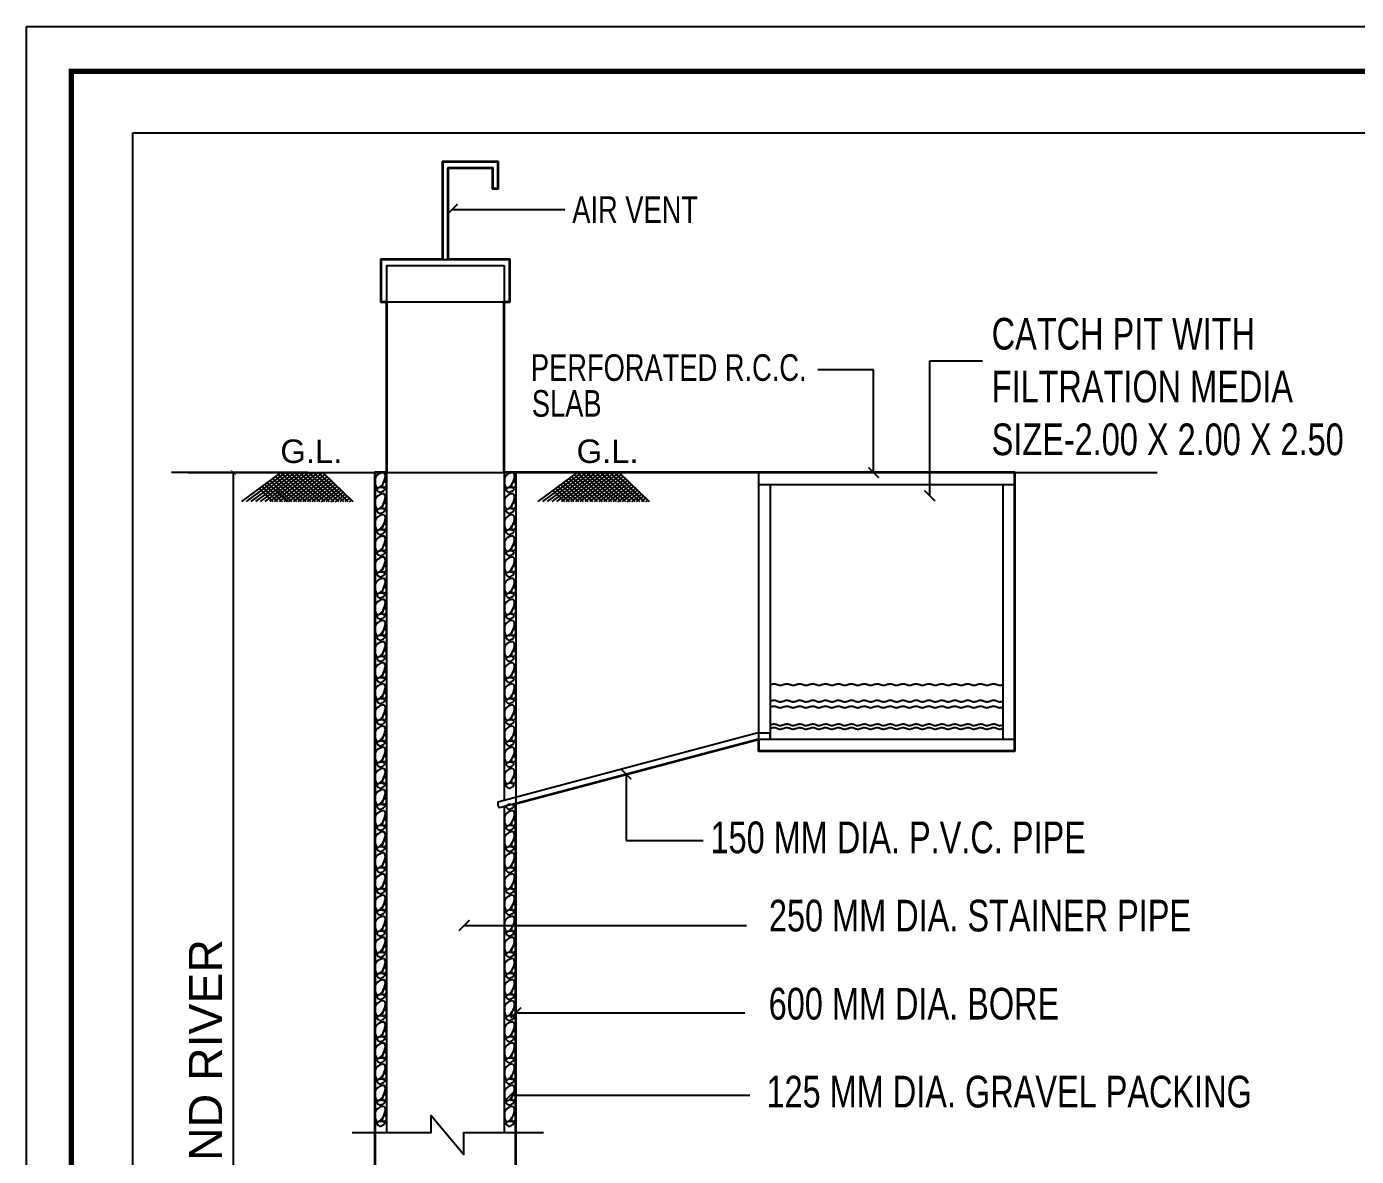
# Model space of a CAD drawing. Header units: millimetres. Extents: x 49 to 419, y 19 to 121.
# Drawn here: x 59.3 to 65.79, y 98.57 to 104.09 of the extents above; entities that cross this region are included whole.
import ezdxf

# ---------------------------------------------------------------- set-up
doc = ezdxf.new("R2010")
doc.units = ezdxf.units.MM
doc.header["$MEASUREMENT"] = 0
doc.layers.add('A_BUILT UP', color=1, linetype='Continuous', lineweight=35)
doc.layers.add('A_SHEET AREA TABLE-1', color=7, linetype='Continuous')
doc.styles.add('1', font='arial.ttf')
doc.styles.add('Dinesh', font='swisscl.ttf')
doc.styles.add('ROMANS', font='SIMPLEX.shx')
doc.dimstyles.new('LESS', dxfattribs={"dimtxt": 0.1, "dimasz": 0.1, "dimexe": 0.1, "dimexo": 0.1, "dimgap": 0.1, "dimtad": 1, "dimzin": 0, "dimdsep": 46, "dimtxsty": 'ROMANS', "dimblk": 'OBLIQUE', "dimcen": 0.09, "dimadec": 0, "dimazin": 0, "dimtfac": 1, "dimtofl": 0, "dimtmove": 0, "dimatfit": 3, "dimldrblk": 'ARCHTICK', "dimfxl": 0.23, "dimfxlon": 1, "dimtolj": 1, "dimtzin": 0, "dimarcsym": 0})

# ---------------------------------------------------------------- blocks, each defined once
blk = doc.blocks.new('_ArchTick')
at = {"const_width": 0.15}
blk.add_lwpolyline([(-0.5, -0.5), (0.5, 0.5)], dxfattribs=at)
blk = doc.blocks.new('A$C7bad7b0f')
at = {"layer": 'A_BUILT UP'}
blk.add_lwpolyline([(3.626, -19.525), (3.626, -6.354), (5.924, -5.744), (5.924, -5.855), (8.353, -5.855), (8.353, -3.22), (3.515, -3.22), (3.515, -1.601), (3.571, -1.601), (3.571, -1.201), (2.987, -1.201), (2.987, -0.331), (3.404, -0.331), (3.404, -0.527), (3.46, -0.527), (3.46, -0.275), (2.931, -0.275), (2.931, -1.201), (2.347, -1.201), (2.347, -1.601), (2.403, -1.601), (2.403, -3.22), (2.292, -3.22), (2.292, -19.525)], dxfattribs=at)
at = {"layer": 'A_SHEET AREA TABLE-1'}
for p, q in [((2.931, -1.201), (2.931, -0.275)), ((2.931, -0.275), (3.46, -0.275)), ((2.987, -1.201), (2.987, -0.331)), ((2.987, -0.331), (3.404, -0.331)), ((3.404, -0.331), (3.404, -0.527)), ((3.46, -0.275), (3.46, -0.527)), ((3.46, -0.527), (3.404, -0.527)), ((2.347, -1.201), (2.347, -1.601)), ((2.347, -1.201), (3.571, -1.201)), ((2.403, -1.256), (2.403, -9.472)), ((2.403, -1.256), (3.515, -1.256)), ((3.515, -1.256), (3.515, -6.325)), ((3.571, -1.201), (3.571, -1.601)), ((2.347, -1.601), (3.571, -1.601)), ((1.659, -3.22), (0.364, -3.22)), ((0.52, -3.22), (9.7, -3.22)), ((0.954, -20.147), (0.954, -3.22)), ((1.4, -3.22), (1.028, -3.493)), ((1.444, -3.22), (1.072, -3.493)), ((1.489, -3.22), (1.117, -3.493)), ((1.533, -3.22), (1.161, -3.493)), ((1.578, -3.22), (1.206, -3.493)), ((1.622, -3.22), (1.25, -3.493)), ((1.667, -3.22), (1.295, -3.493)), ((1.711, -3.22), (1.339, -3.493)), ((1.349, -3.257), (1.592, -3.493)), ((1.375, -3.238), (1.637, -3.493)), ((1.756, -3.22), (1.384, -3.493)), ((1.4, -3.22), (1.681, -3.493)), ((1.8, -3.22), (1.428, -3.493)), ((1.444, -3.22), (1.726, -3.493)), ((1.819, -3.238), (1.473, -3.493)), ((1.489, -3.22), (1.77, -3.493)), ((1.839, -3.257), (1.517, -3.493)), ((1.533, -3.22), (1.815, -3.493)), ((1.578, -3.22), (1.859, -3.493)), ((1.622, -3.22), (1.904, -3.493)), ((1.667, -3.22), (1.948, -3.493)), ((1.711, -3.22), (1.993, -3.493)), ((1.756, -3.22), (2.037, -3.493)), ((1.8, -3.22), (2.082, -3.493)), ((2.292, -3.22), (2.292, -9.472)), ((3.626, -3.22), (3.626, -6.296)), ((4.206, -3.22), (3.834, -3.493)), ((4.25, -3.22), (3.878, -3.493)), ((4.295, -3.22), (3.923, -3.493)), ((4.339, -3.22), (3.967, -3.493)), ((4.384, -3.22), (4.012, -3.493)), ((4.428, -3.22), (4.056, -3.493)), ((4.473, -3.22), (4.101, -3.493)), ((4.517, -3.22), (4.145, -3.493)), ((4.155, -3.257), (4.398, -3.493)), ((4.18, -3.238), (4.443, -3.493)), ((4.562, -3.22), (4.19, -3.493)), ((4.206, -3.22), (4.487, -3.493)), ((4.606, -3.22), (4.234, -3.493)), ((4.25, -3.22), (4.532, -3.493)), ((4.625, -3.238), (4.279, -3.493)), ((4.295, -3.22), (4.576, -3.493)), ((4.644, -3.257), (4.323, -3.493)), ((4.339, -3.22), (4.621, -3.493)), ((4.384, -3.22), (4.665, -3.493)), ((4.428, -3.22), (4.71, -3.493)), ((4.473, -3.22), (4.754, -3.493)), ((4.517, -3.22), (4.799, -3.493)), ((4.562, -3.22), (4.843, -3.493)), ((4.606, -3.22), (4.888, -3.493)), ((5.924, -3.22), (5.924, -5.855)), ((5.924, -3.22), (5.924, -3.331)), ((8.353, -5.855), (8.353, -3.22)), ((1.197, -3.369), (1.326, -3.493)), ((1.223, -3.35), (1.37, -3.493)), ((1.248, -3.331), (1.415, -3.493)), ((1.273, -3.313), (1.459, -3.493)), ((1.299, -3.294), (1.503, -3.493)), ((1.324, -3.275), (1.548, -3.493)), ((1.361, -3.387), (1.47, -3.493)), ((1.858, -3.275), (1.562, -3.493)), ((1.877, -3.294), (1.606, -3.493)), ((1.896, -3.313), (1.651, -3.493)), ((1.915, -3.331), (1.695, -3.494)), ((1.934, -3.35), (1.74, -3.493)), ((1.954, -3.369), (1.782, -3.495)), ((1.973, -3.387), (1.828, -3.494)), ((3.978, -3.387), (4.087, -3.493)), ((4.003, -3.369), (4.131, -3.493)), ((4.028, -3.35), (4.176, -3.493)), ((4.054, -3.331), (4.22, -3.493)), ((4.079, -3.313), (4.265, -3.493)), ((4.104, -3.294), (4.309, -3.493)), ((4.13, -3.275), (4.354, -3.493)), ((4.664, -3.275), (4.368, -3.493)), ((4.683, -3.294), (4.412, -3.493)), ((4.702, -3.313), (4.457, -3.493)), ((4.721, -3.331), (4.501, -3.494)), ((4.74, -3.35), (4.546, -3.493)), ((4.76, -3.369), (4.588, -3.495)), ((4.779, -3.387), (4.633, -3.494)), ((5.924, -3.331), (8.353, -3.331)), ((6.036, -3.331), (6.036, -5.744)), ((8.242, -5.744), (8.242, -3.331)), ((1.992, -3.406), (1.871, -3.495)), ((2.011, -3.425), (1.916, -3.495)), ((2.03, -3.443), (1.961, -3.494)), ((2.05, -3.462), (2.006, -3.494)), ((2.069, -3.48), (2.048, -3.496)), ((4.798, -3.406), (4.677, -3.495)), ((4.817, -3.425), (4.722, -3.495)), ((4.836, -3.443), (4.766, -3.494)), ((4.855, -3.462), (4.812, -3.494)), ((4.875, -3.48), (4.854, -3.496)), ((5.91, -5.69), (3.457, -6.341)), ((5.924, -5.744), (3.472, -6.395)), ((5.924, -5.688), (5.91, -5.69)), ((6.036, -5.688), (5.924, -5.688)), ((5.924, -5.744), (8.353, -5.744)), ((5.924, -5.744), (6.036, -5.744)), ((6.036, -5.744), (6.036, -5.688)), ((5.924, -5.855), (8.353, -5.855)), ((3.515, -6.383), (3.515, -9.472)), ((3.626, -6.354), (3.626, -9.472))]:
    blk.add_line(p, q, dxfattribs=at)
blk.add_lwpolyline([(0, 0), (11.871, 0), (11.871, -20.645), (0, -20.645)], close=True, dxfattribs=at)
for points in [[(2.292, -3.22), (2.403, -3.22), (2.403, -1.601), (2.347, -1.601), (2.347, -1.201), (2.931, -1.201), (2.931, -0.275), (3.46, -0.275), (3.46, -0.527), (3.404, -0.527), (3.404, -0.331), (2.987, -0.331), (2.987, -1.201), (3.571, -1.201), (3.571, -1.601), (3.515, -1.601), (3.515, -3.22), (3.626, -3.22), (3.626, -6.354)], [(2.292, -3.22), (2.292, -19.525), (2.959, -20.147), (3.626, -19.525)], [(3.626, -19.525), (3.626, -6.354), (5.924, -5.744), (5.924, -5.855), (8.353, -5.855), (8.353, -3.22)], [(2.077, -9.472), (2.826, -9.472), (2.826, -9.31), (3.134, -9.68), (3.134, -9.472), (3.887, -9.472)]]:
    blk.add_lwpolyline(points, dxfattribs=at)
blk.add_arc((3.51, -6.356), 0.0546, 164.2689, 225.4535, dxfattribs=at)
for points, start_tangent, end_tangent in [([(2.322, -3.238), (2.378, -3.222), (2.384, -3.29), (2.311, -3.361), (2.294, -3.307), (2.322, -3.238)], (0.817766, 0.575551), (0.940414, 0.340032)), ([(3.545, -3.238), (3.601, -3.222), (3.608, -3.29), (3.534, -3.361), (3.518, -3.307), (3.545, -3.238)], (0.817766, 0.575551), (0.940414, 0.340032)), ([(2.331, -3.402), (2.31, -3.382), (2.338, -3.362), (2.387, -3.377), (2.367, -3.397), (2.331, -3.402)], (-0.902797, 0.430067), (-0.757779, 0.652511)), ([(2.395, -3.352), (2.367, -3.361), (2.367, -3.326), (2.396, -3.302), (2.401, -3.325), (2.395, -3.352)], (-0.867839, -0.496845), (-0.968007, -0.250923)), ([(3.554, -3.402), (3.533, -3.382), (3.561, -3.362), (3.61, -3.377), (3.59, -3.397), (3.554, -3.402)], (-0.902797, 0.430067), (-0.757779, 0.652511)), ([(3.618, -3.352), (3.59, -3.361), (3.59, -3.326), (3.619, -3.302), (3.625, -3.325), (3.618, -3.352)], (-0.867839, -0.496845), (-0.968007, -0.250923)), ([(2.322, -3.439), (2.378, -3.422), (2.384, -3.49), (2.311, -3.561), (2.294, -3.507), (2.322, -3.439)], (0.817766, 0.575551), (0.940414, 0.340032)), ([(2.395, -3.552), (2.367, -3.561), (2.367, -3.527), (2.396, -3.502), (2.401, -3.525), (2.395, -3.552)], (-0.867839, -0.496845), (-0.968007, -0.250923)), ([(3.545, -3.439), (3.601, -3.422), (3.608, -3.49), (3.534, -3.561), (3.518, -3.507), (3.545, -3.439)], (0.817766, 0.575551), (0.940414, 0.340032)), ([(3.618, -3.552), (3.59, -3.561), (3.59, -3.527), (3.619, -3.502), (3.625, -3.525), (3.618, -3.552)], (-0.867839, -0.496845), (-0.968007, -0.250923)), ([(2.322, -3.639), (2.378, -3.622), (2.384, -3.691), (2.311, -3.761), (2.294, -3.707), (2.322, -3.639)], (0.817766, 0.575551), (0.940414, 0.340032)), ([(2.331, -3.602), (2.31, -3.582), (2.338, -3.562), (2.387, -3.577), (2.367, -3.597), (2.331, -3.602)], (-0.902797, 0.430067), (-0.757779, 0.652511)), ([(3.545, -3.639), (3.601, -3.622), (3.608, -3.691), (3.534, -3.761), (3.518, -3.707), (3.545, -3.639)], (0.817766, 0.575551), (0.940414, 0.340032)), ([(3.554, -3.602), (3.533, -3.582), (3.561, -3.562), (3.61, -3.577), (3.59, -3.597), (3.554, -3.602)], (-0.902797, 0.430067), (-0.757779, 0.652511)), ([(2.331, -3.802), (2.31, -3.782), (2.338, -3.762), (2.387, -3.777), (2.367, -3.797), (2.331, -3.802)], (-0.902797, 0.430067), (-0.757779, 0.652511)), ([(2.395, -3.752), (2.367, -3.761), (2.367, -3.727), (2.396, -3.702), (2.401, -3.725), (2.395, -3.752)], (-0.867839, -0.496845), (-0.968007, -0.250923)), ([(3.554, -3.802), (3.533, -3.782), (3.561, -3.762), (3.61, -3.777), (3.59, -3.797), (3.554, -3.802)], (-0.902797, 0.430067), (-0.757779, 0.652511)), ([(3.618, -3.752), (3.59, -3.761), (3.59, -3.727), (3.619, -3.702), (3.625, -3.725), (3.618, -3.752)], (-0.867839, -0.496845), (-0.968007, -0.250923)), ([(2.322, -3.839), (2.378, -3.822), (2.384, -3.891), (2.311, -3.962), (2.294, -3.907), (2.322, -3.839)], (0.817766, 0.575551), (0.940414, 0.340032)), ([(2.395, -3.952), (2.367, -3.962), (2.367, -3.927), (2.396, -3.902), (2.401, -3.926), (2.395, -3.952)], (-0.867839, -0.496845), (-0.968007, -0.250923)), ([(3.545, -3.839), (3.601, -3.822), (3.608, -3.891), (3.534, -3.962), (3.518, -3.907), (3.545, -3.839)], (0.817766, 0.575551), (0.940414, 0.340032)), ([(3.618, -3.952), (3.59, -3.962), (3.59, -3.927), (3.619, -3.902), (3.625, -3.926), (3.618, -3.952)], (-0.867839, -0.496845), (-0.968007, -0.250923)), ([(2.322, -4.039), (2.378, -4.022), (2.384, -4.091), (2.311, -4.162), (2.294, -4.107), (2.322, -4.039)], (0.817766, 0.575551), (0.940414, 0.340032)), ([(2.331, -4.002), (2.31, -3.982), (2.338, -3.963), (2.387, -3.977), (2.367, -3.998), (2.331, -4.002)], (-0.902797, 0.430067), (-0.757779, 0.652511)), ([(3.545, -4.039), (3.601, -4.022), (3.608, -4.091), (3.534, -4.162), (3.518, -4.107), (3.545, -4.039)], (0.817766, 0.575551), (0.940414, 0.340032)), ([(3.554, -4.002), (3.533, -3.982), (3.561, -3.963), (3.61, -3.977), (3.59, -3.998), (3.554, -4.002)], (-0.902797, 0.430067), (-0.757779, 0.652511)), ([(2.395, -4.152), (2.367, -4.162), (2.367, -4.127), (2.396, -4.103), (2.401, -4.126), (2.395, -4.152)], (-0.867839, -0.496845), (-0.968007, -0.250923)), ([(3.618, -4.152), (3.59, -4.162), (3.59, -4.127), (3.619, -4.103), (3.625, -4.126), (3.618, -4.152)], (-0.867839, -0.496845), (-0.968007, -0.250923)), ([(2.322, -4.24), (2.378, -4.223), (2.384, -4.291), (2.311, -4.362), (2.294, -4.308), (2.322, -4.24)], (0.817766, 0.575551), (0.940414, 0.340032)), ([(2.331, -4.203), (2.31, -4.182), (2.338, -4.163), (2.387, -4.177), (2.367, -4.198), (2.331, -4.203)], (-0.902797, 0.430067), (-0.757779, 0.652511)), ([(3.545, -4.24), (3.601, -4.223), (3.608, -4.291), (3.534, -4.362), (3.518, -4.308), (3.545, -4.24)], (0.817766, 0.575551), (0.940414, 0.340032)), ([(3.554, -4.203), (3.533, -4.182), (3.561, -4.163), (3.61, -4.177), (3.59, -4.198), (3.554, -4.203)], (-0.902797, 0.430067), (-0.757779, 0.652511)), ([(2.331, -4.403), (2.31, -4.383), (2.338, -4.363), (2.387, -4.378), (2.367, -4.398), (2.331, -4.403)], (-0.902797, 0.430067), (-0.757779, 0.652511)), ([(2.395, -4.353), (2.367, -4.362), (2.367, -4.328), (2.396, -4.303), (2.401, -4.326), (2.395, -4.353)], (-0.867839, -0.496845), (-0.968007, -0.250923)), ([(3.554, -4.403), (3.533, -4.383), (3.561, -4.363), (3.61, -4.378), (3.59, -4.398), (3.554, -4.403)], (-0.902797, 0.430067), (-0.757779, 0.652511)), ([(3.618, -4.353), (3.59, -4.362), (3.59, -4.328), (3.619, -4.303), (3.625, -4.326), (3.618, -4.353)], (-0.867839, -0.496845), (-0.968007, -0.250923)), ([(2.322, -4.44), (2.378, -4.423), (2.384, -4.491), (2.311, -4.562), (2.294, -4.508), (2.322, -4.44)], (0.817766, 0.575551), (0.940414, 0.340032)), ([(2.395, -4.553), (2.367, -4.562), (2.367, -4.528), (2.396, -4.503), (2.401, -4.526), (2.395, -4.553)], (-0.867839, -0.496845), (-0.968007, -0.250923)), ([(3.545, -4.44), (3.601, -4.423), (3.608, -4.491), (3.534, -4.562), (3.518, -4.508), (3.545, -4.44)], (0.817766, 0.575551), (0.940414, 0.340032)), ([(3.618, -4.553), (3.59, -4.562), (3.59, -4.528), (3.619, -4.503), (3.625, -4.526), (3.618, -4.553)], (-0.867839, -0.496845), (-0.968007, -0.250923)), ([(2.322, -4.64), (2.378, -4.623), (2.384, -4.692), (2.311, -4.763), (2.294, -4.708), (2.322, -4.64)], (0.817766, 0.575551), (0.940414, 0.340032)), ([(2.331, -4.603), (2.31, -4.583), (2.338, -4.563), (2.387, -4.578), (2.367, -4.598), (2.331, -4.603)], (-0.902797, 0.430067), (-0.757779, 0.652511)), ([(3.545, -4.64), (3.601, -4.623), (3.608, -4.692), (3.534, -4.763), (3.518, -4.708), (3.545, -4.64)], (0.817766, 0.575551), (0.940414, 0.340032)), ([(3.554, -4.603), (3.533, -4.583), (3.561, -4.563), (3.61, -4.578), (3.59, -4.598), (3.554, -4.603)], (-0.902797, 0.430067), (-0.757779, 0.652511)), ([(2.331, -4.803), (2.31, -4.783), (2.338, -4.763), (2.387, -4.778), (2.367, -4.799), (2.331, -4.803)], (-0.902797, 0.430067), (-0.757779, 0.652511)), ([(2.395, -4.753), (2.367, -4.762), (2.367, -4.728), (2.396, -4.703), (2.401, -4.726), (2.395, -4.753)], (-0.867839, -0.496845), (-0.968007, -0.250923)), ([(3.554, -4.803), (3.533, -4.783), (3.561, -4.763), (3.61, -4.778), (3.59, -4.799), (3.554, -4.803)], (-0.902797, 0.430067), (-0.757779, 0.652511)), ([(3.618, -4.753), (3.59, -4.762), (3.59, -4.728), (3.619, -4.703), (3.625, -4.726), (3.618, -4.753)], (-0.867839, -0.496845), (-0.968007, -0.250923)), ([(2.322, -4.84), (2.378, -4.823), (2.384, -4.892), (2.311, -4.963), (2.294, -4.908), (2.322, -4.84)], (0.817766, 0.575551), (0.940414, 0.340032)), ([(2.395, -4.953), (2.367, -4.963), (2.367, -4.928), (2.396, -4.903), (2.401, -4.927), (2.395, -4.953)], (-0.867839, -0.496845), (-0.968007, -0.250923)), ([(3.545, -4.84), (3.601, -4.823), (3.608, -4.892), (3.534, -4.963), (3.518, -4.908), (3.545, -4.84)], (0.817766, 0.575551), (0.940414, 0.340032)), ([(3.618, -4.953), (3.59, -4.963), (3.59, -4.928), (3.619, -4.903), (3.625, -4.927), (3.618, -4.953)], (-0.867839, -0.496845), (-0.968007, -0.250923)), ([(2.322, -5.04), (2.378, -5.024), (2.384, -5.092), (2.311, -5.163), (2.294, -5.108), (2.322, -5.04)], (0.817766, 0.575551), (0.940414, 0.340032)), ([(2.331, -5.003), (2.31, -4.983), (2.338, -4.964), (2.387, -4.978), (2.367, -4.999), (2.331, -5.003)], (-0.902797, 0.430067), (-0.757779, 0.652511)), ([(3.545, -5.04), (3.601, -5.024), (3.608, -5.092), (3.534, -5.163), (3.518, -5.108), (3.545, -5.04)], (0.817766, 0.575551), (0.940414, 0.340032)), ([(3.554, -5.003), (3.533, -4.983), (3.561, -4.964), (3.61, -4.978), (3.59, -4.999), (3.554, -5.003)], (-0.902797, 0.430067), (-0.757779, 0.652511)), ([(2.331, -5.204), (2.31, -5.184), (2.338, -5.164), (2.387, -5.178), (2.367, -5.199), (2.331, -5.204)], (-0.902797, 0.430067), (-0.757779, 0.652511)), ([(2.395, -5.153), (2.367, -5.163), (2.367, -5.128), (2.396, -5.104), (2.401, -5.127), (2.395, -5.153)], (-0.867839, -0.496845), (-0.968007, -0.250923)), ([(3.554, -5.204), (3.533, -5.184), (3.561, -5.164), (3.61, -5.178), (3.59, -5.199), (3.554, -5.204)], (-0.902797, 0.430067), (-0.757779, 0.652511)), ([(3.618, -5.153), (3.59, -5.163), (3.59, -5.128), (3.619, -5.104), (3.625, -5.127), (3.618, -5.153)], (-0.867839, -0.496845), (-0.968007, -0.250923)), ([(2.322, -5.241), (2.378, -5.224), (2.384, -5.292), (2.311, -5.363), (2.294, -5.309), (2.322, -5.241)], (0.817766, 0.575551), (0.940414, 0.340032)), ([(3.545, -5.241), (3.601, -5.224), (3.608, -5.292), (3.534, -5.363), (3.518, -5.309), (3.545, -5.241)], (0.817766, 0.575551), (0.940414, 0.340032)), ([(2.331, -5.404), (2.31, -5.384), (2.338, -5.364), (2.387, -5.379), (2.367, -5.399), (2.331, -5.404)], (-0.902797, 0.430067), (-0.757779, 0.652511)), ([(2.395, -5.354), (2.367, -5.363), (2.367, -5.329), (2.396, -5.304), (2.401, -5.327), (2.395, -5.354)], (-0.867839, -0.496845), (-0.968007, -0.250923)), ([(3.554, -5.404), (3.533, -5.384), (3.561, -5.364), (3.61, -5.379), (3.59, -5.399), (3.554, -5.404)], (-0.902797, 0.430067), (-0.757779, 0.652511)), ([(3.618, -5.354), (3.59, -5.363), (3.59, -5.329), (3.619, -5.304), (3.625, -5.327), (3.618, -5.354)], (-0.867839, -0.496845), (-0.968007, -0.250923)), ([(2.322, -5.441), (2.378, -5.424), (2.384, -5.493), (2.311, -5.563), (2.294, -5.509), (2.322, -5.441)], (0.817766, 0.575551), (0.940414, 0.340032)), ([(2.395, -5.554), (2.367, -5.563), (2.367, -5.529), (2.396, -5.504), (2.401, -5.527), (2.395, -5.554)], (-0.867839, -0.496845), (-0.968007, -0.250923)), ([(3.545, -5.441), (3.601, -5.424), (3.608, -5.493), (3.534, -5.563), (3.518, -5.509), (3.545, -5.441)], (0.817766, 0.575551), (0.940414, 0.340032)), ([(3.618, -5.554), (3.59, -5.563), (3.59, -5.529), (3.619, -5.504), (3.625, -5.527), (3.618, -5.554)], (-0.867839, -0.496845), (-0.968007, -0.250923)), ([(2.322, -5.641), (2.378, -5.624), (2.384, -5.693), (2.311, -5.764), (2.294, -5.709), (2.322, -5.641)], (0.817766, 0.575551), (0.940414, 0.340032)), ([(2.331, -5.604), (2.31, -5.584), (2.338, -5.564), (2.387, -5.579), (2.367, -5.599), (2.331, -5.604)], (-0.902797, 0.430067), (-0.757779, 0.652511)), ([(3.545, -5.641), (3.601, -5.624), (3.608, -5.693), (3.534, -5.764), (3.518, -5.709), (3.545, -5.641)], (0.817766, 0.575551), (0.940414, 0.340032)), ([(3.554, -5.604), (3.533, -5.584), (3.561, -5.564), (3.61, -5.579), (3.59, -5.599), (3.554, -5.604)], (-0.902797, 0.430067), (-0.757779, 0.652511)), ([(2.331, -5.804), (2.31, -5.784), (2.338, -5.765), (2.387, -5.779), (2.367, -5.8), (2.331, -5.804)], (-0.902797, 0.430067), (-0.757779, 0.652511)), ([(2.395, -5.754), (2.367, -5.763), (2.367, -5.729), (2.396, -5.704), (2.401, -5.727), (2.395, -5.754)], (-0.867839, -0.496845), (-0.968007, -0.250923)), ([(3.554, -5.804), (3.533, -5.784), (3.561, -5.765), (3.61, -5.779), (3.59, -5.8), (3.554, -5.804)], (-0.902797, 0.430067), (-0.757779, 0.652511)), ([(3.618, -5.754), (3.59, -5.763), (3.59, -5.729), (3.619, -5.704), (3.625, -5.727), (3.618, -5.754)], (-0.867839, -0.496845), (-0.968007, -0.250923)), ([(2.322, -5.841), (2.378, -5.824), (2.384, -5.893), (2.311, -5.964), (2.294, -5.909), (2.322, -5.841)], (0.817766, 0.575551), (0.940414, 0.340032)), ([(2.395, -5.954), (2.367, -5.964), (2.367, -5.929), (2.396, -5.905), (2.401, -5.928), (2.395, -5.954)], (-0.867839, -0.496845), (-0.968007, -0.250923)), ([(3.545, -5.841), (3.601, -5.824), (3.608, -5.893), (3.534, -5.964), (3.518, -5.909), (3.545, -5.841)], (0.817766, 0.575551), (0.940414, 0.340032)), ([(3.618, -5.954), (3.59, -5.964), (3.59, -5.929), (3.619, -5.905), (3.625, -5.928), (3.618, -5.954)], (-0.867839, -0.496845), (-0.968007, -0.250923)), ([(2.322, -6.041), (2.378, -6.025), (2.384, -6.093), (2.311, -6.164), (2.294, -6.11), (2.322, -6.041)], (0.817766, 0.575551), (0.940414, 0.340032)), ([(2.331, -6.005), (2.31, -5.984), (2.338, -5.965), (2.387, -5.979), (2.367, -6), (2.331, -6.005)], (-0.902797, 0.430067), (-0.757779, 0.652511)), ([(3.545, -6.041), (3.601, -6.025), (3.608, -6.093), (3.534, -6.164), (3.518, -6.11), (3.545, -6.041)], (0.817766, 0.575551), (0.940414, 0.340032)), ([(3.554, -6.005), (3.533, -5.984), (3.561, -5.965), (3.61, -5.979), (3.59, -6), (3.554, -6.005)], (-0.902797, 0.430067), (-0.757779, 0.652511)), ([(2.331, -6.205), (2.31, -6.185), (2.338, -6.165), (2.387, -6.179), (2.367, -6.2), (2.331, -6.205)], (-0.902797, 0.430067), (-0.757779, 0.652511)), ([(2.395, -6.155), (2.367, -6.164), (2.367, -6.129), (2.396, -6.105), (2.401, -6.128), (2.395, -6.155)], (-0.867839, -0.496845), (-0.968007, -0.250923)), ([(3.554, -6.205), (3.533, -6.185), (3.561, -6.165), (3.61, -6.179), (3.59, -6.2), (3.554, -6.205)], (-0.902797, 0.430067), (-0.757779, 0.652511)), ([(3.618, -6.155), (3.59, -6.164), (3.59, -6.129), (3.619, -6.105), (3.625, -6.128), (3.618, -6.155)], (-0.867839, -0.496845), (-0.968007, -0.250923)), ([(2.322, -6.242), (2.378, -6.225), (2.384, -6.293), (2.311, -6.364), (2.294, -6.31), (2.322, -6.242)], (0.817766, 0.575551), (0.940414, 0.340032)), ([(2.322, -6.442), (2.378, -6.425), (2.384, -6.494), (2.311, -6.564), (2.294, -6.51), (2.322, -6.442)], (0.817766, 0.575551), (0.940414, 0.340032)), ([(2.331, -6.405), (2.31, -6.385), (2.338, -6.365), (2.387, -6.38), (2.367, -6.4), (2.331, -6.405)], (-0.902797, 0.430067), (-0.757779, 0.652511)), ([(2.395, -6.355), (2.367, -6.364), (2.367, -6.33), (2.396, -6.305), (2.401, -6.328), (2.395, -6.355)], (-0.867839, -0.496845), (-0.968007, -0.250923)), ([(3.545, -6.442), (3.601, -6.425), (3.608, -6.494), (3.534, -6.564), (3.518, -6.51), (3.545, -6.442)], (0.817766, 0.575551), (0.940414, 0.340032)), ([(3.554, -6.405), (3.533, -6.385), (3.561, -6.365), (3.61, -6.38), (3.59, -6.4), (3.554, -6.405)], (-0.902797, 0.430067), (-0.757779, 0.652511)), ([(2.395, -6.555), (2.367, -6.564), (2.367, -6.53), (2.396, -6.505), (2.401, -6.528), (2.395, -6.555)], (-0.867839, -0.496845), (-0.968007, -0.250923)), ([(3.618, -6.555), (3.59, -6.564), (3.59, -6.53), (3.619, -6.505), (3.625, -6.528), (3.618, -6.555)], (-0.867839, -0.496845), (-0.968007, -0.250923)), ([(2.322, -6.642), (2.378, -6.625), (2.384, -6.694), (2.311, -6.765), (2.294, -6.71), (2.322, -6.642)], (0.817766, 0.575551), (0.940414, 0.340032)), ([(2.331, -6.605), (2.31, -6.585), (2.338, -6.565), (2.387, -6.58), (2.367, -6.6), (2.331, -6.605)], (-0.902797, 0.430067), (-0.757779, 0.652511)), ([(3.545, -6.642), (3.601, -6.625), (3.608, -6.694), (3.534, -6.765), (3.518, -6.71), (3.545, -6.642)], (0.817766, 0.575551), (0.940414, 0.340032)), ([(3.554, -6.605), (3.533, -6.585), (3.561, -6.565), (3.61, -6.58), (3.59, -6.6), (3.554, -6.605)], (-0.902797, 0.430067), (-0.757779, 0.652511)), ([(2.331, -6.805), (2.31, -6.785), (2.338, -6.766), (2.387, -6.78), (2.367, -6.801), (2.331, -6.805)], (-0.902797, 0.430067), (-0.757779, 0.652511)), ([(2.395, -6.755), (2.367, -6.765), (2.367, -6.73), (2.396, -6.705), (2.401, -6.729), (2.395, -6.755)], (-0.867839, -0.496845), (-0.968007, -0.250923)), ([(3.554, -6.805), (3.533, -6.785), (3.561, -6.766), (3.61, -6.78), (3.59, -6.801), (3.554, -6.805)], (-0.902797, 0.430067), (-0.757779, 0.652511)), ([(3.618, -6.755), (3.59, -6.765), (3.59, -6.73), (3.619, -6.705), (3.625, -6.729), (3.618, -6.755)], (-0.867839, -0.496845), (-0.968007, -0.250923)), ([(2.322, -6.842), (2.378, -6.825), (2.384, -6.894), (2.311, -6.965), (2.294, -6.91), (2.322, -6.842)], (0.817766, 0.575551), (0.940414, 0.340032)), ([(2.395, -6.955), (2.367, -6.965), (2.367, -6.93), (2.396, -6.906), (2.401, -6.929), (2.395, -6.955)], (-0.867839, -0.496845), (-0.968007, -0.250923)), ([(3.545, -6.842), (3.601, -6.825), (3.608, -6.894), (3.534, -6.965), (3.518, -6.91), (3.545, -6.842)], (0.817766, 0.575551), (0.940414, 0.340032)), ([(3.618, -6.955), (3.59, -6.965), (3.59, -6.93), (3.619, -6.906), (3.625, -6.929), (3.618, -6.955)], (-0.867839, -0.496845), (-0.968007, -0.250923)), ([(2.322, -7.043), (2.378, -7.026), (2.384, -7.094), (2.311, -7.165), (2.294, -7.111), (2.322, -7.043)], (0.817766, 0.575551), (0.940414, 0.340032)), ([(2.331, -7.006), (2.31, -6.985), (2.338, -6.966), (2.387, -6.98), (2.367, -7.001), (2.331, -7.006)], (-0.902797, 0.430067), (-0.757779, 0.652511)), ([(3.545, -7.043), (3.601, -7.026), (3.608, -7.094), (3.534, -7.165), (3.518, -7.111), (3.545, -7.043)], (0.817766, 0.575551), (0.940414, 0.340032)), ([(3.554, -7.006), (3.533, -6.985), (3.561, -6.966), (3.61, -6.98), (3.59, -7.001), (3.554, -7.006)], (-0.902797, 0.430067), (-0.757779, 0.652511)), ([(2.331, -7.206), (2.31, -7.186), (2.338, -7.166), (2.387, -7.181), (2.367, -7.201), (2.331, -7.206)], (-0.902797, 0.430067), (-0.757779, 0.652511)), ([(2.395, -7.156), (2.367, -7.165), (2.367, -7.131), (2.396, -7.106), (2.401, -7.129), (2.395, -7.156)], (-0.867839, -0.496845), (-0.968007, -0.250923)), ([(3.554, -7.206), (3.533, -7.186), (3.561, -7.166), (3.61, -7.181), (3.59, -7.201), (3.554, -7.206)], (-0.902797, 0.430067), (-0.757779, 0.652511)), ([(3.618, -7.156), (3.59, -7.165), (3.59, -7.131), (3.619, -7.106), (3.625, -7.129), (3.618, -7.156)], (-0.867839, -0.496845), (-0.968007, -0.250923)), ([(2.322, -7.243), (2.378, -7.226), (2.384, -7.294), (2.311, -7.365), (2.294, -7.311), (2.322, -7.243)], (0.817766, 0.575551), (0.940414, 0.340032)), ([(2.395, -7.356), (2.367, -7.365), (2.367, -7.331), (2.396, -7.306), (2.401, -7.329), (2.395, -7.356)], (-0.867839, -0.496845), (-0.968007, -0.250923)), ([(3.545, -7.243), (3.601, -7.226), (3.608, -7.294), (3.534, -7.365), (3.518, -7.311), (3.545, -7.243)], (0.817766, 0.575551), (0.940414, 0.340032)), ([(3.618, -7.356), (3.59, -7.365), (3.59, -7.331), (3.619, -7.306), (3.625, -7.329), (3.618, -7.356)], (-0.867839, -0.496845), (-0.968007, -0.250923)), ([(2.322, -7.443), (2.378, -7.426), (2.384, -7.495), (2.311, -7.565), (2.294, -7.511), (2.322, -7.443)], (0.817766, 0.575551), (0.940414, 0.340032)), ([(2.331, -7.406), (2.31, -7.386), (2.338, -7.366), (2.387, -7.381), (2.367, -7.401), (2.331, -7.406)], (-0.902797, 0.430067), (-0.757779, 0.652511)), ([(3.545, -7.443), (3.601, -7.426), (3.608, -7.495), (3.534, -7.565), (3.518, -7.511), (3.545, -7.443)], (0.817766, 0.575551), (0.940414, 0.340032)), ([(3.554, -7.406), (3.533, -7.386), (3.561, -7.366), (3.61, -7.381), (3.59, -7.401), (3.554, -7.406)], (-0.902797, 0.430067), (-0.757779, 0.652511)), ([(2.395, -7.556), (2.367, -7.565), (2.367, -7.531), (2.396, -7.506), (2.401, -7.529), (2.395, -7.556)], (-0.867839, -0.496845), (-0.968007, -0.250923)), ([(3.618, -7.556), (3.59, -7.565), (3.59, -7.531), (3.619, -7.506), (3.625, -7.529), (3.618, -7.556)], (-0.867839, -0.496845), (-0.968007, -0.250923)), ([(2.322, -7.643), (2.378, -7.626), (2.384, -7.695), (2.311, -7.766), (2.294, -7.711), (2.322, -7.643)], (0.817766, 0.575551), (0.940414, 0.340032)), ([(2.331, -7.606), (2.31, -7.586), (2.338, -7.566), (2.387, -7.581), (2.367, -7.602), (2.331, -7.606)], (-0.902797, 0.430067), (-0.757779, 0.652511)), ([(3.545, -7.643), (3.601, -7.626), (3.608, -7.695), (3.534, -7.766), (3.518, -7.711), (3.545, -7.643)], (0.817766, 0.575551), (0.940414, 0.340032)), ([(3.554, -7.606), (3.533, -7.586), (3.561, -7.566), (3.61, -7.581), (3.59, -7.602), (3.554, -7.606)], (-0.902797, 0.430067), (-0.757779, 0.652511)), ([(2.331, -7.806), (2.31, -7.786), (2.338, -7.767), (2.387, -7.781), (2.367, -7.802), (2.331, -7.806)], (-0.902797, 0.430067), (-0.757779, 0.652511)), ([(2.395, -7.756), (2.367, -7.766), (2.367, -7.731), (2.396, -7.706), (2.401, -7.73), (2.395, -7.756)], (-0.867839, -0.496845), (-0.968007, -0.250923)), ([(3.554, -7.806), (3.533, -7.786), (3.561, -7.767), (3.61, -7.781), (3.59, -7.802), (3.554, -7.806)], (-0.902797, 0.430067), (-0.757779, 0.652511)), ([(3.618, -7.756), (3.59, -7.766), (3.59, -7.731), (3.619, -7.706), (3.625, -7.73), (3.618, -7.756)], (-0.867839, -0.496845), (-0.968007, -0.250923)), ([(2.322, -7.843), (2.378, -7.827), (2.384, -7.895), (2.311, -7.966), (2.294, -7.911), (2.322, -7.843)], (0.817766, 0.575551), (0.940414, 0.340032)), ([(2.395, -7.956), (2.367, -7.966), (2.367, -7.931), (2.396, -7.907), (2.401, -7.93), (2.395, -7.956)], (-0.867839, -0.496845), (-0.968007, -0.250923)), ([(3.545, -7.843), (3.601, -7.827), (3.608, -7.895), (3.534, -7.966), (3.518, -7.911), (3.545, -7.843)], (0.817766, 0.575551), (0.940414, 0.340032)), ([(3.618, -7.956), (3.59, -7.966), (3.59, -7.931), (3.619, -7.907), (3.625, -7.93), (3.618, -7.956)], (-0.867839, -0.496845), (-0.968007, -0.250923)), ([(2.322, -8.044), (2.378, -8.027), (2.384, -8.095), (2.311, -8.166), (2.294, -8.112), (2.322, -8.044)], (0.817766, 0.575551), (0.940414, 0.340032)), ([(2.331, -8.007), (2.31, -7.987), (2.338, -7.967), (2.387, -7.981), (2.367, -8.002), (2.331, -8.007)], (-0.902797, 0.430067), (-0.757779, 0.652511)), ([(3.545, -8.044), (3.601, -8.027), (3.608, -8.095), (3.534, -8.166), (3.518, -8.112), (3.545, -8.044)], (0.817766, 0.575551), (0.940414, 0.340032)), ([(3.554, -8.007), (3.533, -7.987), (3.561, -7.967), (3.61, -7.981), (3.59, -8.002), (3.554, -8.007)], (-0.902797, 0.430067), (-0.757779, 0.652511)), ([(2.331, -8.207), (2.31, -8.187), (2.338, -8.167), (2.387, -8.182), (2.367, -8.202), (2.331, -8.207)], (-0.902797, 0.430067), (-0.757779, 0.652511)), ([(2.395, -8.157), (2.367, -8.166), (2.367, -8.132), (2.396, -8.107), (2.401, -8.13), (2.395, -8.157)], (-0.867839, -0.496845), (-0.968007, -0.250923)), ([(3.554, -8.207), (3.533, -8.187), (3.561, -8.167), (3.61, -8.182), (3.59, -8.202), (3.554, -8.207)], (-0.902797, 0.430067), (-0.757779, 0.652511)), ([(3.618, -8.157), (3.59, -8.166), (3.59, -8.132), (3.619, -8.107), (3.625, -8.13), (3.618, -8.157)], (-0.867839, -0.496845), (-0.968007, -0.250923)), ([(2.322, -8.244), (2.378, -8.227), (2.384, -8.296), (2.311, -8.366), (2.294, -8.312), (2.322, -8.244)], (0.817766, 0.575551), (0.940414, 0.340032)), ([(2.395, -8.357), (2.367, -8.366), (2.367, -8.332), (2.396, -8.307), (2.401, -8.33), (2.395, -8.357)], (-0.867839, -0.496845), (-0.968007, -0.250923)), ([(3.545, -8.244), (3.601, -8.227), (3.608, -8.296), (3.534, -8.366), (3.518, -8.312), (3.545, -8.244)], (0.817766, 0.575551), (0.940414, 0.340032)), ([(3.618, -8.357), (3.59, -8.366), (3.59, -8.332), (3.619, -8.307), (3.625, -8.33), (3.618, -8.357)], (-0.867839, -0.496845), (-0.968007, -0.250923)), ([(2.322, -8.444), (2.378, -8.427), (2.384, -8.496), (2.311, -8.567), (2.294, -8.512), (2.322, -8.444)], (0.817766, 0.575551), (0.940414, 0.340032)), ([(2.331, -8.407), (2.31, -8.387), (2.338, -8.367), (2.387, -8.382), (2.367, -8.402), (2.331, -8.407)], (-0.902797, 0.430067), (-0.757779, 0.652511)), ([(3.545, -8.444), (3.601, -8.427), (3.608, -8.496), (3.534, -8.567), (3.518, -8.512), (3.545, -8.444)], (0.817766, 0.575551), (0.940414, 0.340032)), ([(3.554, -8.407), (3.533, -8.387), (3.561, -8.367), (3.61, -8.382), (3.59, -8.402), (3.554, -8.407)], (-0.902797, 0.430067), (-0.757779, 0.652511)), ([(2.331, -8.607), (2.31, -8.587), (2.338, -8.568), (2.387, -8.582), (2.367, -8.603), (2.331, -8.607)], (-0.902797, 0.430067), (-0.757779, 0.652511)), ([(2.395, -8.557), (2.367, -8.566), (2.367, -8.532), (2.396, -8.507), (2.401, -8.53), (2.395, -8.557)], (-0.867839, -0.496845), (-0.968007, -0.250923)), ([(3.554, -8.607), (3.533, -8.587), (3.561, -8.568), (3.61, -8.582), (3.59, -8.603), (3.554, -8.607)], (-0.902797, 0.430067), (-0.757779, 0.652511)), ([(3.618, -8.557), (3.59, -8.566), (3.59, -8.532), (3.619, -8.507), (3.625, -8.53), (3.618, -8.557)], (-0.867839, -0.496845), (-0.968007, -0.250923)), ([(2.322, -8.644), (2.378, -8.627), (2.384, -8.696), (2.311, -8.767), (2.294, -8.712), (2.322, -8.644)], (0.817766, 0.575551), (0.940414, 0.340032)), ([(3.545, -8.644), (3.601, -8.627), (3.608, -8.696), (3.534, -8.767), (3.518, -8.712), (3.545, -8.644)], (0.817766, 0.575551), (0.940414, 0.340032)), ([(2.331, -8.807), (2.31, -8.787), (2.338, -8.768), (2.387, -8.782), (2.367, -8.803), (2.331, -8.807)], (-0.902797, 0.430067), (-0.757779, 0.652511)), ([(2.395, -8.757), (2.367, -8.767), (2.367, -8.732), (2.396, -8.708), (2.401, -8.731), (2.395, -8.757)], (-0.867839, -0.496845), (-0.968007, -0.250923)), ([(3.554, -8.807), (3.533, -8.787), (3.561, -8.768), (3.61, -8.782), (3.59, -8.803), (3.554, -8.807)], (-0.902797, 0.430067), (-0.757779, 0.652511)), ([(3.618, -8.757), (3.59, -8.767), (3.59, -8.732), (3.619, -8.708), (3.625, -8.731), (3.618, -8.757)], (-0.867839, -0.496845), (-0.968007, -0.250923)), ([(2.322, -8.844), (2.378, -8.828), (2.384, -8.896), (2.311, -8.967), (2.294, -8.913), (2.322, -8.844)], (0.817766, 0.575551), (0.940414, 0.340032)), ([(2.395, -8.958), (2.367, -8.967), (2.367, -8.932), (2.396, -8.908), (2.401, -8.931), (2.395, -8.958)], (-0.867839, -0.496845), (-0.968007, -0.250923)), ([(3.545, -8.844), (3.601, -8.828), (3.608, -8.896), (3.534, -8.967), (3.518, -8.913), (3.545, -8.844)], (0.817766, 0.575551), (0.940414, 0.340032)), ([(3.618, -8.958), (3.59, -8.967), (3.59, -8.932), (3.619, -8.908), (3.625, -8.931), (3.618, -8.958)], (-0.867839, -0.496845), (-0.968007, -0.250923)), ([(2.322, -9.045), (2.378, -9.028), (2.384, -9.096), (2.311, -9.167), (2.294, -9.113), (2.322, -9.045)], (0.817766, 0.575551), (0.940414, 0.340032)), ([(2.331, -9.008), (2.31, -8.988), (2.338, -8.968), (2.387, -8.982), (2.367, -9.003), (2.331, -9.008)], (-0.902797, 0.430067), (-0.757779, 0.652511)), ([(3.545, -9.045), (3.601, -9.028), (3.608, -9.096), (3.534, -9.167), (3.518, -9.113), (3.545, -9.045)], (0.817766, 0.575551), (0.940414, 0.340032)), ([(3.554, -9.008), (3.533, -8.988), (3.561, -8.968), (3.61, -8.982), (3.59, -9.003), (3.554, -9.008)], (-0.902797, 0.430067), (-0.757779, 0.652511)), ([(2.331, -9.208), (2.31, -9.188), (2.338, -9.168), (2.387, -9.183), (2.367, -9.203), (2.331, -9.208)], (-0.902797, 0.430067), (-0.757779, 0.652511)), ([(2.395, -9.158), (2.367, -9.167), (2.367, -9.133), (2.396, -9.108), (2.401, -9.131), (2.395, -9.158)], (-0.867839, -0.496845), (-0.968007, -0.250923)), ([(3.554, -9.208), (3.533, -9.188), (3.561, -9.168), (3.61, -9.183), (3.59, -9.203), (3.554, -9.208)], (-0.902797, 0.430067), (-0.757779, 0.652511)), ([(3.618, -9.158), (3.59, -9.167), (3.59, -9.133), (3.619, -9.108), (3.625, -9.131), (3.618, -9.158)], (-0.867839, -0.496845), (-0.968007, -0.250923)), ([(2.322, -9.245), (2.378, -9.228), (2.384, -9.297), (2.311, -9.367), (2.294, -9.313), (2.322, -9.245)], (0.817766, 0.575551), (0.940414, 0.340032)), ([(2.395, -9.358), (2.367, -9.367), (2.367, -9.333), (2.396, -9.308), (2.401, -9.331), (2.395, -9.358)], (-0.867839, -0.496845), (-0.968007, -0.250923)), ([(3.545, -9.245), (3.601, -9.228), (3.608, -9.297), (3.534, -9.367), (3.518, -9.313), (3.545, -9.245)], (0.817766, 0.575551), (0.940414, 0.340032)), ([(3.618, -9.358), (3.59, -9.367), (3.59, -9.333), (3.619, -9.308), (3.625, -9.331), (3.618, -9.358)], (-0.867839, -0.496845), (-0.968007, -0.250923)), ([(2.331, -9.408), (2.31, -9.388), (2.338, -9.368), (2.387, -9.383), (2.367, -9.403), (2.331, -9.408)], (-0.902797, 0.430067), (-0.757779, 0.652511)), ([(3.554, -9.408), (3.533, -9.388), (3.561, -9.368), (3.61, -9.383), (3.59, -9.403), (3.554, -9.408)], (-0.902797, 0.430067), (-0.757779, 0.652511))]:
    blk.add_spline(points, degree=3, dxfattribs=dict(at, start_tangent=start_tangent, end_tangent=end_tangent))
for points in [[(6.036, -5.228), (6.068, -5.22), (6.099, -5.226), (6.127, -5.235), (6.158, -5.228)], [(6.158, -5.228), (6.191, -5.22), (6.221, -5.226), (6.249, -5.235), (6.28, -5.228)], [(6.28, -5.228), (6.313, -5.22), (6.343, -5.226), (6.371, -5.235), (6.403, -5.228)], [(6.403, -5.228), (6.435, -5.22), (6.466, -5.226), (6.494, -5.235), (6.525, -5.228)], [(6.525, -5.228), (6.558, -5.22), (6.588, -5.226), (6.616, -5.235), (6.647, -5.228)], [(6.647, -5.228), (6.68, -5.22), (6.71, -5.226), (6.738, -5.235), (6.77, -5.228)], [(6.77, -5.228), (6.802, -5.22), (6.833, -5.226), (6.861, -5.235), (6.892, -5.228)], [(6.892, -5.228), (6.925, -5.22), (6.955, -5.226), (6.983, -5.235), (7.014, -5.228)], [(7.014, -5.228), (7.047, -5.22), (7.077, -5.226), (7.105, -5.235), (7.137, -5.228)], [(7.137, -5.228), (7.169, -5.22), (7.2, -5.226), (7.228, -5.235), (7.259, -5.228)], [(7.259, -5.228), (7.292, -5.22), (7.322, -5.226), (7.35, -5.235), (7.382, -5.228)], [(7.382, -5.228), (7.414, -5.22), (7.445, -5.226), (7.472, -5.235), (7.504, -5.228)], [(7.504, -5.228), (7.536, -5.22), (7.567, -5.226), (7.595, -5.235), (7.626, -5.228)], [(7.626, -5.228), (7.659, -5.22), (7.689, -5.226), (7.717, -5.235), (7.749, -5.228)], [(7.749, -5.228), (7.781, -5.22), (7.812, -5.226), (7.84, -5.235), (7.871, -5.228)], [(7.871, -5.228), (7.903, -5.22), (7.934, -5.226), (7.962, -5.235), (7.993, -5.228)], [(7.993, -5.228), (8.026, -5.22), (8.056, -5.226), (8.084, -5.235), (8.116, -5.228)], [(8.116, -5.228), (8.148, -5.22), (8.179, -5.226), (8.207, -5.235), (8.238, -5.228)], [(6.036, -5.385), (6.068, -5.376), (6.099, -5.382), (6.127, -5.391), (6.158, -5.385)], [(6.158, -5.385), (6.191, -5.376), (6.221, -5.382), (6.249, -5.391), (6.28, -5.385)], [(6.28, -5.385), (6.313, -5.376), (6.343, -5.382), (6.371, -5.391), (6.403, -5.385)], [(6.403, -5.385), (6.435, -5.376), (6.466, -5.382), (6.494, -5.391), (6.525, -5.385)], [(6.525, -5.385), (6.558, -5.376), (6.588, -5.382), (6.616, -5.391), (6.647, -5.385)], [(6.647, -5.385), (6.68, -5.376), (6.71, -5.382), (6.738, -5.391), (6.77, -5.385)], [(6.77, -5.385), (6.802, -5.376), (6.833, -5.382), (6.861, -5.391), (6.892, -5.385)], [(6.892, -5.385), (6.925, -5.376), (6.955, -5.382), (6.983, -5.391), (7.014, -5.385)], [(7.014, -5.385), (7.047, -5.376), (7.077, -5.382), (7.105, -5.391), (7.137, -5.385)], [(7.137, -5.385), (7.169, -5.376), (7.2, -5.382), (7.228, -5.391), (7.259, -5.385)], [(7.259, -5.385), (7.292, -5.376), (7.322, -5.382), (7.35, -5.391), (7.382, -5.385)], [(7.382, -5.385), (7.414, -5.376), (7.445, -5.382), (7.472, -5.391), (7.504, -5.385)], [(7.504, -5.385), (7.536, -5.376), (7.567, -5.382), (7.595, -5.391), (7.626, -5.385)], [(7.626, -5.385), (7.659, -5.376), (7.689, -5.382), (7.717, -5.391), (7.749, -5.385)], [(7.749, -5.385), (7.781, -5.376), (7.812, -5.382), (7.84, -5.391), (7.871, -5.385)], [(7.871, -5.385), (7.903, -5.376), (7.934, -5.382), (7.962, -5.391), (7.993, -5.385)], [(7.993, -5.385), (8.026, -5.376), (8.056, -5.382), (8.084, -5.391), (8.116, -5.385)], [(8.116, -5.385), (8.148, -5.376), (8.179, -5.382), (8.207, -5.391), (8.238, -5.385)], [(6.036, -5.44), (6.068, -5.432), (6.099, -5.438), (6.127, -5.447), (6.158, -5.44)], [(6.158, -5.44), (6.191, -5.432), (6.221, -5.438), (6.249, -5.447), (6.28, -5.44)], [(6.28, -5.44), (6.313, -5.432), (6.343, -5.438), (6.371, -5.447), (6.403, -5.44)], [(6.403, -5.44), (6.435, -5.432), (6.466, -5.438), (6.494, -5.447), (6.525, -5.44)], [(6.525, -5.44), (6.558, -5.432), (6.588, -5.438), (6.616, -5.447), (6.647, -5.44)], [(6.647, -5.44), (6.68, -5.432), (6.71, -5.438), (6.738, -5.447), (6.77, -5.44)], [(6.77, -5.44), (6.802, -5.432), (6.833, -5.438), (6.861, -5.447), (6.892, -5.44)], [(6.892, -5.44), (6.925, -5.432), (6.955, -5.438), (6.983, -5.447), (7.014, -5.44)], [(7.014, -5.44), (7.047, -5.432), (7.077, -5.438), (7.105, -5.447), (7.137, -5.44)], [(7.137, -5.44), (7.169, -5.432), (7.2, -5.438), (7.228, -5.447), (7.259, -5.44)], [(7.259, -5.44), (7.292, -5.432), (7.322, -5.438), (7.35, -5.447), (7.382, -5.44)], [(7.382, -5.44), (7.414, -5.432), (7.445, -5.438), (7.472, -5.447), (7.504, -5.44)], [(7.504, -5.44), (7.536, -5.432), (7.567, -5.438), (7.595, -5.447), (7.626, -5.44)], [(7.626, -5.44), (7.659, -5.432), (7.689, -5.438), (7.717, -5.447), (7.749, -5.44)], [(7.749, -5.44), (7.781, -5.432), (7.812, -5.438), (7.84, -5.447), (7.871, -5.44)], [(7.871, -5.44), (7.903, -5.432), (7.934, -5.438), (7.962, -5.447), (7.993, -5.44)], [(7.993, -5.44), (8.026, -5.432), (8.056, -5.438), (8.084, -5.447), (8.116, -5.44)], [(8.116, -5.44), (8.148, -5.432), (8.179, -5.438), (8.207, -5.447), (8.238, -5.44)], [(6.036, -5.609), (6.068, -5.601), (6.099, -5.607), (6.127, -5.616), (6.158, -5.609)], [(6.036, -5.643), (6.068, -5.635), (6.099, -5.641), (6.127, -5.65), (6.158, -5.643)], [(6.158, -5.609), (6.191, -5.601), (6.221, -5.607), (6.249, -5.616), (6.28, -5.609)], [(6.158, -5.643), (6.191, -5.635), (6.221, -5.641), (6.249, -5.65), (6.28, -5.643)], [(6.28, -5.609), (6.313, -5.601), (6.343, -5.607), (6.371, -5.616), (6.403, -5.609)], [(6.28, -5.643), (6.313, -5.635), (6.343, -5.641), (6.371, -5.65), (6.403, -5.643)], [(6.403, -5.609), (6.435, -5.601), (6.466, -5.607), (6.494, -5.616), (6.525, -5.609)], [(6.403, -5.643), (6.435, -5.635), (6.466, -5.641), (6.494, -5.65), (6.525, -5.643)], [(6.525, -5.609), (6.558, -5.601), (6.588, -5.607), (6.616, -5.616), (6.647, -5.609)], [(6.525, -5.643), (6.558, -5.635), (6.588, -5.641), (6.616, -5.65), (6.647, -5.643)], [(6.647, -5.609), (6.68, -5.601), (6.71, -5.607), (6.738, -5.616), (6.77, -5.609)], [(6.647, -5.643), (6.68, -5.635), (6.71, -5.641), (6.738, -5.65), (6.77, -5.643)], [(6.77, -5.609), (6.802, -5.601), (6.833, -5.607), (6.861, -5.616), (6.892, -5.609)], [(6.77, -5.643), (6.802, -5.635), (6.833, -5.641), (6.861, -5.65), (6.892, -5.643)], [(6.892, -5.609), (6.925, -5.601), (6.955, -5.607), (6.983, -5.616), (7.014, -5.609)], [(6.892, -5.643), (6.925, -5.635), (6.955, -5.641), (6.983, -5.65), (7.014, -5.643)], [(7.014, -5.609), (7.047, -5.601), (7.077, -5.607), (7.105, -5.616), (7.137, -5.609)], [(7.014, -5.643), (7.047, -5.635), (7.077, -5.641), (7.105, -5.65), (7.137, -5.643)], [(7.137, -5.609), (7.169, -5.601), (7.2, -5.607), (7.228, -5.616), (7.259, -5.609)], [(7.137, -5.643), (7.169, -5.635), (7.2, -5.641), (7.228, -5.65), (7.259, -5.643)], [(7.259, -5.609), (7.292, -5.601), (7.322, -5.607), (7.35, -5.616), (7.382, -5.609)], [(7.259, -5.643), (7.292, -5.635), (7.322, -5.641), (7.35, -5.65), (7.382, -5.643)], [(7.382, -5.609), (7.414, -5.601), (7.445, -5.607), (7.472, -5.616), (7.504, -5.609)], [(7.382, -5.643), (7.414, -5.635), (7.445, -5.641), (7.472, -5.65), (7.504, -5.643)], [(7.504, -5.609), (7.536, -5.601), (7.567, -5.607), (7.595, -5.616), (7.626, -5.609)], [(7.504, -5.643), (7.536, -5.635), (7.567, -5.641), (7.595, -5.65), (7.626, -5.643)], [(7.626, -5.609), (7.659, -5.601), (7.689, -5.607), (7.717, -5.616), (7.749, -5.609)], [(7.626, -5.643), (7.659, -5.635), (7.689, -5.641), (7.717, -5.65), (7.749, -5.643)], [(7.749, -5.609), (7.781, -5.601), (7.812, -5.607), (7.84, -5.616), (7.871, -5.609)], [(7.749, -5.643), (7.781, -5.635), (7.812, -5.641), (7.84, -5.65), (7.871, -5.643)], [(7.871, -5.609), (7.903, -5.601), (7.934, -5.607), (7.962, -5.616), (7.993, -5.609)], [(7.871, -5.643), (7.903, -5.635), (7.934, -5.641), (7.962, -5.65), (7.993, -5.643)], [(7.993, -5.609), (8.026, -5.601), (8.056, -5.607), (8.084, -5.616), (8.116, -5.609)], [(7.993, -5.643), (8.026, -5.635), (8.056, -5.641), (8.084, -5.65), (8.116, -5.643)], [(8.116, -5.609), (8.148, -5.601), (8.179, -5.607), (8.207, -5.616), (8.238, -5.609)], [(8.116, -5.643), (8.148, -5.635), (8.179, -5.641), (8.207, -5.65), (8.238, -5.643)]]:
    blk.add_spline(points, degree=3, dxfattribs=at)
blk.add_open_spline([(8.238, -5.44), (8.239, -5.44), (8.24, -5.439), (8.242, -5.439)], degree=3, dxfattribs=at)
at = {"layer": 'A_SHEET AREA TABLE-1', "xscale": 0.04449173398237512, "yscale": 0.04449173398237512, "zscale": 0.04449173398237512, "rotation": 90}
blk.add_blockref('_ArchTick', (0.954, -3.22), dxfattribs=at)
at = {"layer": 'A_SHEET AREA TABLE-1', "style": 'Dinesh'}
for s, height, p in [('PERFORATED R.C.C. ', 0.252, (3.769, -2.35)), ('SLAB', 0.252, (3.778, -2.69)), ('150 MM DIA. P.V.C. PIPE', 0.3, (5.47, -6.826)), ('250 MM DIA. STAINER PIPE', 0.3, (6.023, -7.567)), ('600 MM DIA. BORE', 0.3, (6.021, -8.402)), ('125 MM DIA. GRAVEL PACKING', 0.3, (6, -9.235))]:
    blk.add_text(s, height=height, dxfattribs=at).set_placement(p)
at = {"layer": 'A_SHEET AREA TABLE-1', "attachment_point": 1}
for s, insert, char_height, width, style in [('AIR VENT', (4.161, -0.601), 0.252, 3.02502, 'Dinesh'), ('CATCH PIT WITH\\PFILTRATION MEDIA\\PSIZE-2.00 X 2.00 X 2.50 ', (8.133, -1.754), 0.3, 3.48272, 'Dinesh'), ('G.L.', (1.396, -2.906), 0.2225, 3.87078, '1'), ('G.L.', (4.202, -2.906), 0.2225, 3.87078, '1')]:
    blk.add_mtext(s, dxfattribs=dict(at, insert=insert, char_height=char_height, width=width, style=style))
at = {"layer": 'A_SHEET AREA TABLE-1', "insert": (0.53, -16.159), "char_height": 0.315, "width": 10.19181, "attachment_point": 1, "rotation": 90, "style": '1'}
blk.add_mtext('D = UP TO UNDER GROUND II ND RIVER (AQUIFER)', dxfattribs=at)
at = {"layer": 'A_SHEET AREA TABLE-1'}
for points in [[(3.024, -0.725), (4.09, -0.725)], [(7.015, -3.22), (7.015, -2.246), (6.485, -2.246)], [(7.546, -3.439), (7.546, -2.161), (8.046, -2.161)], [(4.67, -6.076), (4.67, -6.705), (5.402, -6.705)], [(3.138, -7.51), (5.81, -7.51)], [(3.626, -8.338), (5.796, -8.338)], [(3.577, -9.118), (5.844, -9.118)]]:
    blk.add_leader(points, dimstyle='LESS', dxfattribs=at)

msp = doc.modelspace()

# ---------------------------------------------------------------- linework, layer by layer
at = {"layer": 'A_SHEET AREA TABLE-1'}
msp.add_lwpolyline([(179.6861, 29.1198), (59.3021, 29.1199), (59.3021, 104.0854), (179.6863, 104.0852), (179.6861, 29.1198)], dxfattribs=at)
at = {"layer": 'A_SHEET AREA TABLE-1', "lineweight": 30, "const_width": 0.0269}
msp.add_lwpolyline([(179.4677, 29.3383), (59.5206, 29.3383), (59.5206, 103.8669), (179.4678, 103.8668), (179.4677, 29.3383)], dxfattribs=at)

# ---------------------------------------------------------------- block references
at = {"xscale": 0.515, "yscale": 0.515, "zscale": 0.515}
msp.add_blockref('A$C7bad7b0f', (59.8206, 103.5669), dxfattribs=at)

doc.saveas('drawing.dxf')
